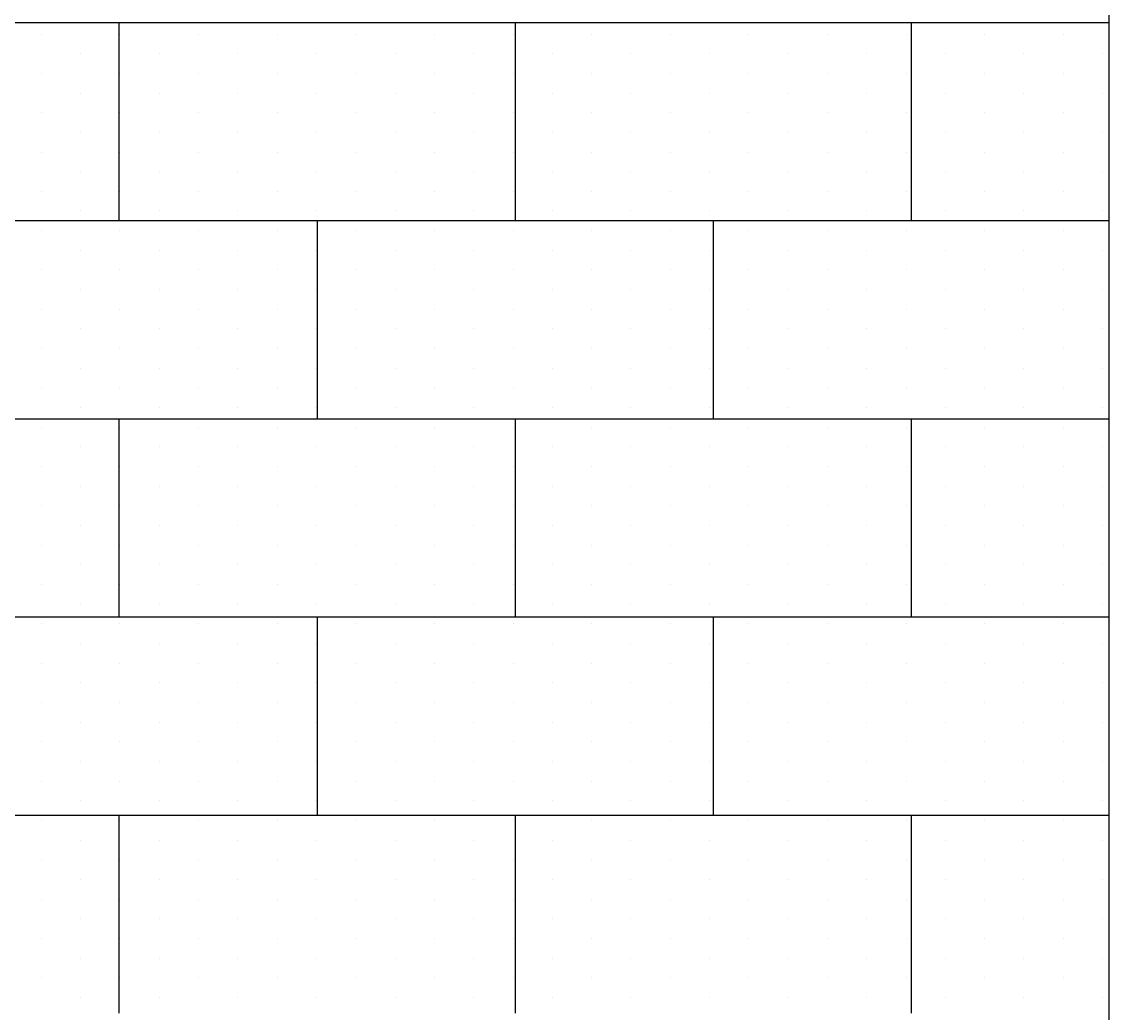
# Paper-space layout 'A000' of a CAD drawing. Header units: millimetres. Extents: x 0 to 841, y 0 to 594.
# Drawn here: x 514.33 to 536.29, y 114.9 to 134.91 of the extents above; entities that cross this region are included whole.
import ezdxf

# ---------------------------------------------------------------- set-up
doc = ezdxf.new("R2010")
doc.units = ezdxf.units.MM
doc.header["$MEASUREMENT"] = 0
doc.layers.add('A-ELEV-MBE1', color=7, linetype='Continuous', lineweight=25)
doc.layers.add('A-ELEV-PATT', color=8, linetype='Continuous', lineweight=13)

psp = doc.layouts.new('A000')

# ---------------------------------------------------------------- linework, layer by layer
at = {"layer": 'A-ELEV-MBE1'}
for p, q in [((536.293, 86.896), (536.293, 142.896)), ((492.293, 134.896), (536.293, 134.896)), ((516.293, 134.896), (516.293, 130.896)), ((524.293, 134.896), (524.293, 130.896)), ((532.293, 134.896), (532.293, 130.896)), ((495.293, 130.896), (536.293, 130.896)), ((520.293, 130.896), (520.293, 126.896)), ((528.293, 130.896), (528.293, 126.896)), ((495.293, 126.896), (536.293, 126.896)), ((516.293, 126.896), (516.293, 122.896)), ((524.293, 126.896), (524.293, 122.896)), ((532.293, 126.896), (532.293, 122.896)), ((495.293, 122.896), (536.293, 122.896)), ((520.293, 122.896), (520.293, 118.896)), ((528.293, 122.896), (528.293, 118.896)), ((495.293, 118.896), (536.293, 118.896)), ((516.293, 118.896), (516.293, 114.896)), ((524.293, 118.896), (524.293, 114.896)), ((532.293, 118.896), (532.293, 114.896))]:
    psp.add_line(p, q, dxfattribs=at)
at = {"layer": 'A-ELEV-PATT', "linetype": 'Continuous'}
for p, q in [((514.727, 134.661), (514.727, 134.661)), ((516.314, 134.661), (516.314, 134.661)), ((517.902, 134.661), (517.902, 134.661)), ((519.489, 134.661), (519.489, 134.661)), ((521.077, 134.661), (521.077, 134.661)), ((522.664, 134.661), (522.664, 134.661)), ((524.252, 134.661), (524.252, 134.661)), ((525.839, 134.661), (525.839, 134.661)), ((527.427, 134.661), (527.427, 134.661)), ((529.014, 134.661), (529.014, 134.661)), ((530.602, 134.661), (530.602, 134.661)), ((532.189, 134.661), (532.189, 134.661)), ((533.777, 134.661), (533.777, 134.661)), ((535.364, 134.661), (535.364, 134.661)), ((515.521, 134.264), (515.521, 134.264)), ((517.108, 134.264), (517.108, 134.264)), ((518.696, 134.264), (518.696, 134.264)), ((520.283, 134.264), (520.283, 134.264)), ((521.871, 134.264), (521.871, 134.264)), ((523.458, 134.264), (523.458, 134.264)), ((525.046, 134.264), (525.046, 134.264)), ((526.633, 134.264), (526.633, 134.264)), ((528.221, 134.264), (528.221, 134.264)), ((529.808, 134.264), (529.808, 134.264)), ((531.396, 134.264), (531.396, 134.264)), ((532.983, 134.264), (532.983, 134.264)), ((534.571, 134.264), (534.571, 134.264)), ((536.158, 134.264), (536.158, 134.264)), ((514.727, 133.867), (514.727, 133.867)), ((516.314, 133.867), (516.314, 133.867)), ((517.902, 133.867), (517.902, 133.867)), ((519.489, 133.867), (519.489, 133.867)), ((521.077, 133.867), (521.077, 133.867)), ((522.664, 133.867), (522.664, 133.867)), ((524.252, 133.867), (524.252, 133.867)), ((525.839, 133.867), (525.839, 133.867)), ((527.427, 133.867), (527.427, 133.867)), ((529.014, 133.867), (529.014, 133.867)), ((530.602, 133.867), (530.602, 133.867)), ((532.189, 133.867), (532.189, 133.867)), ((533.777, 133.867), (533.777, 133.867)), ((535.364, 133.867), (535.364, 133.867)), ((515.521, 133.47), (515.521, 133.47)), ((517.108, 133.47), (517.108, 133.47)), ((518.696, 133.47), (518.696, 133.47)), ((520.283, 133.47), (520.283, 133.47)), ((521.871, 133.47), (521.871, 133.47)), ((523.458, 133.47), (523.458, 133.47)), ((525.046, 133.47), (525.046, 133.47)), ((526.633, 133.47), (526.633, 133.47)), ((528.221, 133.47), (528.221, 133.47)), ((529.808, 133.47), (529.808, 133.47)), ((531.396, 133.47), (531.396, 133.47)), ((532.983, 133.47), (532.983, 133.47)), ((534.571, 133.47), (534.571, 133.47)), ((536.158, 133.47), (536.158, 133.47)), ((514.727, 133.073), (514.727, 133.073)), ((516.314, 133.073), (516.314, 133.073)), ((517.902, 133.073), (517.902, 133.073)), ((519.489, 133.073), (519.489, 133.073)), ((521.077, 133.073), (521.077, 133.073)), ((522.664, 133.073), (522.664, 133.073)), ((524.252, 133.073), (524.252, 133.073)), ((525.839, 133.073), (525.839, 133.073)), ((527.427, 133.073), (527.427, 133.073)), ((529.014, 133.073), (529.014, 133.073)), ((530.602, 133.073), (530.602, 133.073)), ((532.189, 133.073), (532.189, 133.073)), ((533.777, 133.073), (533.777, 133.073)), ((535.364, 133.073), (535.364, 133.073)), ((515.521, 132.676), (515.521, 132.676)), ((517.108, 132.676), (517.108, 132.676)), ((518.696, 132.676), (518.696, 132.676)), ((520.283, 132.676), (520.283, 132.676)), ((521.871, 132.676), (521.871, 132.676)), ((523.458, 132.676), (523.458, 132.676)), ((525.046, 132.676), (525.046, 132.676)), ((526.633, 132.676), (526.633, 132.676)), ((528.221, 132.676), (528.221, 132.676)), ((529.808, 132.676), (529.808, 132.676)), ((531.396, 132.676), (531.396, 132.676)), ((532.983, 132.676), (532.983, 132.676)), ((534.571, 132.676), (534.571, 132.676)), ((536.158, 132.676), (536.158, 132.676)), ((514.727, 132.279), (514.727, 132.279)), ((516.314, 132.279), (516.314, 132.279)), ((517.902, 132.279), (517.902, 132.279)), ((519.489, 132.279), (519.489, 132.279)), ((521.077, 132.279), (521.077, 132.279)), ((522.664, 132.279), (522.664, 132.279)), ((524.252, 132.279), (524.252, 132.279)), ((525.839, 132.279), (525.839, 132.279)), ((527.427, 132.279), (527.427, 132.279)), ((529.014, 132.279), (529.014, 132.279)), ((530.602, 132.279), (530.602, 132.279)), ((532.189, 132.279), (532.189, 132.279)), ((533.777, 132.279), (533.777, 132.279)), ((535.364, 132.279), (535.364, 132.279)), ((515.521, 131.883), (515.521, 131.883)), ((517.108, 131.883), (517.108, 131.883)), ((518.696, 131.883), (518.696, 131.883)), ((520.283, 131.883), (520.283, 131.883)), ((521.871, 131.883), (521.871, 131.883)), ((523.458, 131.883), (523.458, 131.883)), ((525.046, 131.883), (525.046, 131.883)), ((526.633, 131.883), (526.633, 131.883)), ((528.221, 131.883), (528.221, 131.883)), ((529.808, 131.883), (529.808, 131.883)), ((531.396, 131.883), (531.396, 131.883)), ((532.983, 131.883), (532.983, 131.883)), ((534.571, 131.883), (534.571, 131.883)), ((536.158, 131.883), (536.158, 131.883)), ((514.727, 131.486), (514.727, 131.486)), ((516.314, 131.486), (516.314, 131.486)), ((517.902, 131.486), (517.902, 131.486)), ((519.489, 131.486), (519.489, 131.486)), ((521.077, 131.486), (521.077, 131.486)), ((522.664, 131.486), (522.664, 131.486)), ((524.252, 131.486), (524.252, 131.486)), ((525.839, 131.486), (525.839, 131.486)), ((527.427, 131.486), (527.427, 131.486)), ((529.014, 131.486), (529.014, 131.486)), ((530.602, 131.486), (530.602, 131.486)), ((532.189, 131.486), (532.189, 131.486)), ((533.777, 131.486), (533.777, 131.486)), ((535.364, 131.486), (535.364, 131.486)), ((515.521, 131.089), (515.521, 131.089)), ((517.108, 131.089), (517.108, 131.089)), ((518.696, 131.089), (518.696, 131.089)), ((520.283, 131.089), (520.283, 131.089)), ((521.871, 131.089), (521.871, 131.089)), ((523.458, 131.089), (523.458, 131.089)), ((525.046, 131.089), (525.046, 131.089)), ((526.633, 131.089), (526.633, 131.089)), ((528.221, 131.089), (528.221, 131.089)), ((529.808, 131.089), (529.808, 131.089)), ((531.396, 131.089), (531.396, 131.089)), ((532.983, 131.089), (532.983, 131.089)), ((534.571, 131.089), (534.571, 131.089)), ((536.158, 131.089), (536.158, 131.089)), ((514.727, 130.692), (514.727, 130.692)), ((516.314, 130.692), (516.314, 130.692)), ((517.902, 130.692), (517.902, 130.692)), ((519.489, 130.692), (519.489, 130.692)), ((521.077, 130.692), (521.077, 130.692)), ((522.664, 130.692), (522.664, 130.692)), ((524.252, 130.692), (524.252, 130.692)), ((525.839, 130.692), (525.839, 130.692)), ((527.427, 130.692), (527.427, 130.692)), ((529.014, 130.692), (529.014, 130.692)), ((530.602, 130.692), (530.602, 130.692)), ((532.189, 130.692), (532.189, 130.692)), ((533.777, 130.692), (533.777, 130.692)), ((535.364, 130.692), (535.364, 130.692)), ((515.521, 130.295), (515.521, 130.295)), ((517.108, 130.295), (517.108, 130.295)), ((518.696, 130.295), (518.696, 130.295)), ((520.283, 130.295), (520.283, 130.295)), ((521.871, 130.295), (521.871, 130.295)), ((523.458, 130.295), (523.458, 130.295)), ((525.046, 130.295), (525.046, 130.295)), ((526.633, 130.295), (526.633, 130.295)), ((528.221, 130.295), (528.221, 130.295)), ((529.808, 130.295), (529.808, 130.295)), ((531.396, 130.295), (531.396, 130.295)), ((532.983, 130.295), (532.983, 130.295)), ((534.571, 130.295), (534.571, 130.295)), ((536.158, 130.295), (536.158, 130.295)), ((514.727, 129.898), (514.727, 129.898)), ((516.314, 129.898), (516.314, 129.898)), ((517.902, 129.898), (517.902, 129.898)), ((519.489, 129.898), (519.489, 129.898)), ((521.077, 129.898), (521.077, 129.898)), ((522.664, 129.898), (522.664, 129.898)), ((524.252, 129.898), (524.252, 129.898)), ((525.839, 129.898), (525.839, 129.898)), ((527.427, 129.898), (527.427, 129.898)), ((529.014, 129.898), (529.014, 129.898)), ((530.602, 129.898), (530.602, 129.898)), ((532.189, 129.898), (532.189, 129.898)), ((533.777, 129.898), (533.777, 129.898)), ((535.364, 129.898), (535.364, 129.898)), ((515.521, 129.501), (515.521, 129.501)), ((517.108, 129.501), (517.108, 129.501)), ((518.696, 129.501), (518.696, 129.501)), ((520.283, 129.501), (520.283, 129.501)), ((521.871, 129.501), (521.871, 129.501)), ((523.458, 129.501), (523.458, 129.501)), ((525.046, 129.501), (525.046, 129.501)), ((526.633, 129.501), (526.633, 129.501)), ((528.221, 129.501), (528.221, 129.501)), ((529.808, 129.501), (529.808, 129.501)), ((531.396, 129.501), (531.396, 129.501)), ((532.983, 129.501), (532.983, 129.501)), ((534.571, 129.501), (534.571, 129.501)), ((536.158, 129.501), (536.158, 129.501)), ((514.727, 129.104), (514.727, 129.104)), ((516.314, 129.104), (516.314, 129.104)), ((517.902, 129.104), (517.902, 129.104)), ((519.489, 129.104), (519.489, 129.104)), ((521.077, 129.104), (521.077, 129.104)), ((522.664, 129.104), (522.664, 129.104)), ((524.252, 129.104), (524.252, 129.104)), ((525.839, 129.104), (525.839, 129.104)), ((527.427, 129.104), (527.427, 129.104)), ((529.014, 129.104), (529.014, 129.104)), ((530.602, 129.104), (530.602, 129.104)), ((532.189, 129.104), (532.189, 129.104)), ((533.777, 129.104), (533.777, 129.104)), ((535.364, 129.104), (535.364, 129.104)), ((515.521, 128.708), (515.521, 128.708)), ((517.108, 128.708), (517.108, 128.708)), ((518.696, 128.708), (518.696, 128.708)), ((520.283, 128.708), (520.283, 128.708)), ((521.871, 128.708), (521.871, 128.708)), ((523.458, 128.708), (523.458, 128.708)), ((525.046, 128.708), (525.046, 128.708)), ((526.633, 128.708), (526.633, 128.708)), ((528.221, 128.708), (528.221, 128.708)), ((529.808, 128.708), (529.808, 128.708)), ((531.396, 128.708), (531.396, 128.708)), ((532.983, 128.708), (532.983, 128.708)), ((534.571, 128.708), (534.571, 128.708)), ((536.158, 128.708), (536.158, 128.708)), ((514.727, 128.311), (514.727, 128.311)), ((516.314, 128.311), (516.314, 128.311)), ((517.902, 128.311), (517.902, 128.311)), ((519.489, 128.311), (519.489, 128.311)), ((521.077, 128.311), (521.077, 128.311)), ((522.664, 128.311), (522.664, 128.311)), ((524.252, 128.311), (524.252, 128.311)), ((525.839, 128.311), (525.839, 128.311)), ((527.427, 128.311), (527.427, 128.311)), ((529.014, 128.311), (529.014, 128.311)), ((530.602, 128.311), (530.602, 128.311)), ((532.189, 128.311), (532.189, 128.311)), ((533.777, 128.311), (533.777, 128.311)), ((535.364, 128.311), (535.364, 128.311)), ((515.521, 127.914), (515.521, 127.914)), ((517.108, 127.914), (517.108, 127.914)), ((518.696, 127.914), (518.696, 127.914)), ((520.283, 127.914), (520.283, 127.914)), ((521.871, 127.914), (521.871, 127.914)), ((523.458, 127.914), (523.458, 127.914)), ((525.046, 127.914), (525.046, 127.914)), ((526.633, 127.914), (526.633, 127.914)), ((528.221, 127.914), (528.221, 127.914)), ((529.808, 127.914), (529.808, 127.914)), ((531.396, 127.914), (531.396, 127.914)), ((532.983, 127.914), (532.983, 127.914)), ((534.571, 127.914), (534.571, 127.914)), ((536.158, 127.914), (536.158, 127.914)), ((514.727, 127.517), (514.727, 127.517)), ((516.314, 127.517), (516.314, 127.517)), ((517.902, 127.517), (517.902, 127.517)), ((519.489, 127.517), (519.489, 127.517)), ((521.077, 127.517), (521.077, 127.517)), ((522.664, 127.517), (522.664, 127.517)), ((524.252, 127.517), (524.252, 127.517)), ((525.839, 127.517), (525.839, 127.517)), ((527.427, 127.517), (527.427, 127.517)), ((529.014, 127.517), (529.014, 127.517)), ((530.602, 127.517), (530.602, 127.517)), ((532.189, 127.517), (532.189, 127.517)), ((533.777, 127.517), (533.777, 127.517)), ((535.364, 127.517), (535.364, 127.517)), ((515.521, 127.12), (515.521, 127.12)), ((517.108, 127.12), (517.108, 127.12)), ((518.696, 127.12), (518.696, 127.12)), ((520.283, 127.12), (520.283, 127.12)), ((521.871, 127.12), (521.871, 127.12)), ((523.458, 127.12), (523.458, 127.12)), ((525.046, 127.12), (525.046, 127.12)), ((526.633, 127.12), (526.633, 127.12)), ((528.221, 127.12), (528.221, 127.12)), ((529.808, 127.12), (529.808, 127.12)), ((531.396, 127.12), (531.396, 127.12)), ((532.983, 127.12), (532.983, 127.12)), ((534.571, 127.12), (534.571, 127.12)), ((536.158, 127.12), (536.158, 127.12)), ((514.727, 126.723), (514.727, 126.723)), ((516.314, 126.723), (516.314, 126.723)), ((517.902, 126.723), (517.902, 126.723)), ((519.489, 126.723), (519.489, 126.723)), ((521.077, 126.723), (521.077, 126.723)), ((522.664, 126.723), (522.664, 126.723)), ((524.252, 126.723), (524.252, 126.723)), ((525.839, 126.723), (525.839, 126.723)), ((527.427, 126.723), (527.427, 126.723)), ((529.014, 126.723), (529.014, 126.723)), ((530.602, 126.723), (530.602, 126.723)), ((532.189, 126.723), (532.189, 126.723)), ((533.777, 126.723), (533.777, 126.723)), ((535.364, 126.723), (535.364, 126.723)), ((515.521, 126.326), (515.521, 126.326)), ((517.108, 126.326), (517.108, 126.326)), ((518.696, 126.326), (518.696, 126.326)), ((520.283, 126.326), (520.283, 126.326)), ((521.871, 126.326), (521.871, 126.326)), ((523.458, 126.326), (523.458, 126.326)), ((525.046, 126.326), (525.046, 126.326)), ((526.633, 126.326), (526.633, 126.326)), ((528.221, 126.326), (528.221, 126.326)), ((529.808, 126.326), (529.808, 126.326)), ((531.396, 126.326), (531.396, 126.326)), ((532.983, 126.326), (532.983, 126.326)), ((534.571, 126.326), (534.571, 126.326)), ((536.158, 126.326), (536.158, 126.326)), ((514.727, 125.929), (514.727, 125.929)), ((516.314, 125.929), (516.314, 125.929)), ((517.902, 125.929), (517.902, 125.929)), ((519.489, 125.929), (519.489, 125.929)), ((521.077, 125.929), (521.077, 125.929)), ((522.664, 125.929), (522.664, 125.929)), ((524.252, 125.929), (524.252, 125.929)), ((525.839, 125.929), (525.839, 125.929)), ((527.427, 125.929), (527.427, 125.929)), ((529.014, 125.929), (529.014, 125.929)), ((530.602, 125.929), (530.602, 125.929)), ((532.189, 125.929), (532.189, 125.929)), ((533.777, 125.929), (533.777, 125.929)), ((535.364, 125.929), (535.364, 125.929)), ((515.521, 125.533), (515.521, 125.533)), ((517.108, 125.533), (517.108, 125.533)), ((518.696, 125.533), (518.696, 125.533)), ((520.283, 125.533), (520.283, 125.533)), ((521.871, 125.533), (521.871, 125.533)), ((523.458, 125.533), (523.458, 125.533)), ((525.046, 125.533), (525.046, 125.533)), ((526.633, 125.533), (526.633, 125.533)), ((528.221, 125.533), (528.221, 125.533)), ((529.808, 125.533), (529.808, 125.533)), ((531.396, 125.533), (531.396, 125.533)), ((532.983, 125.533), (532.983, 125.533)), ((534.571, 125.533), (534.571, 125.533)), ((536.158, 125.533), (536.158, 125.533)), ((514.727, 125.136), (514.727, 125.136)), ((516.314, 125.136), (516.314, 125.136)), ((517.902, 125.136), (517.902, 125.136)), ((519.489, 125.136), (519.489, 125.136)), ((521.077, 125.136), (521.077, 125.136)), ((522.664, 125.136), (522.664, 125.136)), ((524.252, 125.136), (524.252, 125.136)), ((525.839, 125.136), (525.839, 125.136)), ((527.427, 125.136), (527.427, 125.136)), ((529.014, 125.136), (529.014, 125.136)), ((530.602, 125.136), (530.602, 125.136)), ((532.189, 125.136), (532.189, 125.136)), ((533.777, 125.136), (533.777, 125.136)), ((535.364, 125.136), (535.364, 125.136)), ((515.521, 124.739), (515.521, 124.739)), ((517.108, 124.739), (517.108, 124.739)), ((518.696, 124.739), (518.696, 124.739)), ((520.283, 124.739), (520.283, 124.739)), ((521.871, 124.739), (521.871, 124.739)), ((523.458, 124.739), (523.458, 124.739)), ((525.046, 124.739), (525.046, 124.739)), ((526.633, 124.739), (526.633, 124.739)), ((528.221, 124.739), (528.221, 124.739)), ((529.808, 124.739), (529.808, 124.739)), ((531.396, 124.739), (531.396, 124.739)), ((532.983, 124.739), (532.983, 124.739)), ((534.571, 124.739), (534.571, 124.739)), ((536.158, 124.739), (536.158, 124.739)), ((514.727, 124.342), (514.727, 124.342)), ((516.314, 124.342), (516.314, 124.342)), ((517.902, 124.342), (517.902, 124.342)), ((519.489, 124.342), (519.489, 124.342)), ((521.077, 124.342), (521.077, 124.342)), ((522.664, 124.342), (522.664, 124.342)), ((524.252, 124.342), (524.252, 124.342)), ((525.839, 124.342), (525.839, 124.342)), ((527.427, 124.342), (527.427, 124.342)), ((529.014, 124.342), (529.014, 124.342)), ((530.602, 124.342), (530.602, 124.342)), ((532.189, 124.342), (532.189, 124.342)), ((533.777, 124.342), (533.777, 124.342)), ((535.364, 124.342), (535.364, 124.342)), ((515.521, 123.945), (515.521, 123.945)), ((517.108, 123.945), (517.108, 123.945)), ((518.696, 123.945), (518.696, 123.945)), ((520.283, 123.945), (520.283, 123.945)), ((521.871, 123.945), (521.871, 123.945)), ((523.458, 123.945), (523.458, 123.945)), ((525.046, 123.945), (525.046, 123.945)), ((526.633, 123.945), (526.633, 123.945)), ((528.221, 123.945), (528.221, 123.945)), ((529.808, 123.945), (529.808, 123.945)), ((531.396, 123.945), (531.396, 123.945)), ((532.983, 123.945), (532.983, 123.945)), ((534.571, 123.945), (534.571, 123.945)), ((536.158, 123.945), (536.158, 123.945)), ((514.727, 123.548), (514.727, 123.548)), ((516.314, 123.548), (516.314, 123.548)), ((517.902, 123.548), (517.902, 123.548)), ((519.489, 123.548), (519.489, 123.548)), ((521.077, 123.548), (521.077, 123.548)), ((522.664, 123.548), (522.664, 123.548)), ((524.252, 123.548), (524.252, 123.548)), ((525.839, 123.548), (525.839, 123.548)), ((527.427, 123.548), (527.427, 123.548)), ((529.014, 123.548), (529.014, 123.548)), ((530.602, 123.548), (530.602, 123.548)), ((532.189, 123.548), (532.189, 123.548)), ((533.777, 123.548), (533.777, 123.548)), ((535.364, 123.548), (535.364, 123.548)), ((515.521, 123.151), (515.521, 123.151)), ((517.108, 123.151), (517.108, 123.151)), ((518.696, 123.151), (518.696, 123.151)), ((520.283, 123.151), (520.283, 123.151)), ((521.871, 123.151), (521.871, 123.151)), ((523.458, 123.151), (523.458, 123.151)), ((525.046, 123.151), (525.046, 123.151)), ((526.633, 123.151), (526.633, 123.151)), ((528.221, 123.151), (528.221, 123.151)), ((529.808, 123.151), (529.808, 123.151)), ((531.396, 123.151), (531.396, 123.151)), ((532.983, 123.151), (532.983, 123.151)), ((534.571, 123.151), (534.571, 123.151)), ((536.158, 123.151), (536.158, 123.151)), ((514.727, 122.754), (514.727, 122.754)), ((516.314, 122.754), (516.314, 122.754)), ((517.902, 122.754), (517.902, 122.754)), ((519.489, 122.754), (519.489, 122.754)), ((521.077, 122.754), (521.077, 122.754)), ((522.664, 122.754), (522.664, 122.754)), ((524.252, 122.754), (524.252, 122.754)), ((525.839, 122.754), (525.839, 122.754)), ((527.427, 122.754), (527.427, 122.754)), ((529.014, 122.754), (529.014, 122.754)), ((530.602, 122.754), (530.602, 122.754)), ((532.189, 122.754), (532.189, 122.754)), ((533.777, 122.754), (533.777, 122.754)), ((535.364, 122.754), (535.364, 122.754)), ((515.521, 122.358), (515.521, 122.358)), ((517.108, 122.358), (517.108, 122.358)), ((518.696, 122.358), (518.696, 122.358)), ((520.283, 122.358), (520.283, 122.358)), ((521.871, 122.358), (521.871, 122.358)), ((523.458, 122.358), (523.458, 122.358)), ((525.046, 122.358), (525.046, 122.358)), ((526.633, 122.358), (526.633, 122.358)), ((528.221, 122.358), (528.221, 122.358)), ((529.808, 122.358), (529.808, 122.358)), ((531.396, 122.358), (531.396, 122.358)), ((532.983, 122.358), (532.983, 122.358)), ((534.571, 122.358), (534.571, 122.358)), ((536.158, 122.358), (536.158, 122.358)), ((514.727, 121.961), (514.727, 121.961)), ((516.314, 121.961), (516.314, 121.961)), ((517.902, 121.961), (517.902, 121.961)), ((519.489, 121.961), (519.489, 121.961)), ((521.077, 121.961), (521.077, 121.961)), ((522.664, 121.961), (522.664, 121.961)), ((524.252, 121.961), (524.252, 121.961)), ((525.839, 121.961), (525.839, 121.961)), ((527.427, 121.961), (527.427, 121.961)), ((529.014, 121.961), (529.014, 121.961)), ((530.602, 121.961), (530.602, 121.961)), ((532.189, 121.961), (532.189, 121.961)), ((533.777, 121.961), (533.777, 121.961)), ((535.364, 121.961), (535.364, 121.961)), ((515.521, 121.564), (515.521, 121.564)), ((517.108, 121.564), (517.108, 121.564)), ((518.696, 121.564), (518.696, 121.564)), ((520.283, 121.564), (520.283, 121.564)), ((521.871, 121.564), (521.871, 121.564)), ((523.458, 121.564), (523.458, 121.564)), ((525.046, 121.564), (525.046, 121.564)), ((526.633, 121.564), (526.633, 121.564)), ((528.221, 121.564), (528.221, 121.564)), ((529.808, 121.564), (529.808, 121.564)), ((531.396, 121.564), (531.396, 121.564)), ((532.983, 121.564), (532.983, 121.564)), ((534.571, 121.564), (534.571, 121.564)), ((536.158, 121.564), (536.158, 121.564)), ((514.727, 121.167), (514.727, 121.167)), ((516.314, 121.167), (516.314, 121.167)), ((517.902, 121.167), (517.902, 121.167)), ((519.489, 121.167), (519.489, 121.167)), ((521.077, 121.167), (521.077, 121.167)), ((522.664, 121.167), (522.664, 121.167)), ((524.252, 121.167), (524.252, 121.167)), ((525.839, 121.167), (525.839, 121.167)), ((527.427, 121.167), (527.427, 121.167)), ((529.014, 121.167), (529.014, 121.167)), ((530.602, 121.167), (530.602, 121.167)), ((532.189, 121.167), (532.189, 121.167)), ((533.777, 121.167), (533.777, 121.167)), ((535.364, 121.167), (535.364, 121.167)), ((515.521, 120.77), (515.521, 120.77)), ((517.108, 120.77), (517.108, 120.77)), ((518.696, 120.77), (518.696, 120.77)), ((520.283, 120.77), (520.283, 120.77)), ((521.871, 120.77), (521.871, 120.77)), ((523.458, 120.77), (523.458, 120.77)), ((525.046, 120.77), (525.046, 120.77)), ((526.633, 120.77), (526.633, 120.77)), ((528.221, 120.77), (528.221, 120.77)), ((529.808, 120.77), (529.808, 120.77)), ((531.396, 120.77), (531.396, 120.77)), ((532.983, 120.77), (532.983, 120.77)), ((534.571, 120.77), (534.571, 120.77)), ((536.158, 120.77), (536.158, 120.77)), ((514.727, 120.373), (514.727, 120.373)), ((516.314, 120.373), (516.314, 120.373)), ((517.902, 120.373), (517.902, 120.373)), ((519.489, 120.373), (519.489, 120.373)), ((521.077, 120.373), (521.077, 120.373)), ((522.664, 120.373), (522.664, 120.373)), ((524.252, 120.373), (524.252, 120.373)), ((525.839, 120.373), (525.839, 120.373)), ((527.427, 120.373), (527.427, 120.373)), ((529.014, 120.373), (529.014, 120.373)), ((530.602, 120.373), (530.602, 120.373)), ((532.189, 120.373), (532.189, 120.373)), ((533.777, 120.373), (533.777, 120.373)), ((535.364, 120.373), (535.364, 120.373)), ((515.521, 119.976), (515.521, 119.976)), ((517.108, 119.976), (517.108, 119.976)), ((518.696, 119.976), (518.696, 119.976)), ((520.283, 119.976), (520.283, 119.976)), ((521.871, 119.976), (521.871, 119.976)), ((523.458, 119.976), (523.458, 119.976)), ((525.046, 119.976), (525.046, 119.976)), ((526.633, 119.976), (526.633, 119.976)), ((528.221, 119.976), (528.221, 119.976)), ((529.808, 119.976), (529.808, 119.976)), ((531.396, 119.976), (531.396, 119.976)), ((532.983, 119.976), (532.983, 119.976)), ((534.571, 119.976), (534.571, 119.976)), ((536.158, 119.976), (536.158, 119.976)), ((514.727, 119.579), (514.727, 119.579)), ((516.314, 119.579), (516.314, 119.579)), ((517.902, 119.579), (517.902, 119.579)), ((519.489, 119.579), (519.489, 119.579)), ((521.077, 119.579), (521.077, 119.579)), ((522.664, 119.579), (522.664, 119.579)), ((524.252, 119.579), (524.252, 119.579)), ((525.839, 119.579), (525.839, 119.579)), ((527.427, 119.579), (527.427, 119.579)), ((529.014, 119.579), (529.014, 119.579)), ((530.602, 119.579), (530.602, 119.579)), ((532.189, 119.579), (532.189, 119.579)), ((533.777, 119.579), (533.777, 119.579)), ((535.364, 119.579), (535.364, 119.579)), ((515.521, 119.183), (515.521, 119.183)), ((517.108, 119.183), (517.108, 119.183)), ((518.696, 119.183), (518.696, 119.183)), ((520.283, 119.183), (520.283, 119.183)), ((521.871, 119.183), (521.871, 119.183)), ((523.458, 119.183), (523.458, 119.183)), ((525.046, 119.183), (525.046, 119.183)), ((526.633, 119.183), (526.633, 119.183)), ((528.221, 119.183), (528.221, 119.183)), ((529.808, 119.183), (529.808, 119.183)), ((531.396, 119.183), (531.396, 119.183)), ((532.983, 119.183), (532.983, 119.183)), ((534.571, 119.183), (534.571, 119.183)), ((536.158, 119.183), (536.158, 119.183)), ((514.727, 118.786), (514.727, 118.786)), ((516.314, 118.786), (516.314, 118.786)), ((517.902, 118.786), (517.902, 118.786)), ((519.489, 118.786), (519.489, 118.786)), ((521.077, 118.786), (521.077, 118.786)), ((522.664, 118.786), (522.664, 118.786)), ((524.252, 118.786), (524.252, 118.786)), ((525.839, 118.786), (525.839, 118.786)), ((527.427, 118.786), (527.427, 118.786)), ((529.014, 118.786), (529.014, 118.786)), ((530.602, 118.786), (530.602, 118.786)), ((532.189, 118.786), (532.189, 118.786)), ((533.777, 118.786), (533.777, 118.786)), ((535.364, 118.786), (535.364, 118.786)), ((515.521, 118.389), (515.521, 118.389)), ((517.108, 118.389), (517.108, 118.389)), ((518.696, 118.389), (518.696, 118.389)), ((520.283, 118.389), (520.283, 118.389)), ((521.871, 118.389), (521.871, 118.389)), ((523.458, 118.389), (523.458, 118.389)), ((525.046, 118.389), (525.046, 118.389)), ((526.633, 118.389), (526.633, 118.389)), ((528.221, 118.389), (528.221, 118.389)), ((529.808, 118.389), (529.808, 118.389)), ((531.396, 118.389), (531.396, 118.389)), ((532.983, 118.389), (532.983, 118.389)), ((534.571, 118.389), (534.571, 118.389)), ((536.158, 118.389), (536.158, 118.389)), ((514.727, 117.992), (514.727, 117.992)), ((516.314, 117.992), (516.314, 117.992)), ((517.902, 117.992), (517.902, 117.992)), ((519.489, 117.992), (519.489, 117.992)), ((521.077, 117.992), (521.077, 117.992)), ((522.664, 117.992), (522.664, 117.992)), ((524.252, 117.992), (524.252, 117.992)), ((525.839, 117.992), (525.839, 117.992)), ((527.427, 117.992), (527.427, 117.992)), ((529.014, 117.992), (529.014, 117.992)), ((530.602, 117.992), (530.602, 117.992)), ((532.189, 117.992), (532.189, 117.992)), ((533.777, 117.992), (533.777, 117.992)), ((535.364, 117.992), (535.364, 117.992)), ((515.521, 117.595), (515.521, 117.595)), ((517.108, 117.595), (517.108, 117.595)), ((518.696, 117.595), (518.696, 117.595)), ((520.283, 117.595), (520.283, 117.595)), ((521.871, 117.595), (521.871, 117.595)), ((523.458, 117.595), (523.458, 117.595)), ((525.046, 117.595), (525.046, 117.595)), ((526.633, 117.595), (526.633, 117.595)), ((528.221, 117.595), (528.221, 117.595)), ((529.808, 117.595), (529.808, 117.595)), ((531.396, 117.595), (531.396, 117.595)), ((532.983, 117.595), (532.983, 117.595)), ((534.571, 117.595), (534.571, 117.595)), ((536.158, 117.595), (536.158, 117.595)), ((514.727, 117.198), (514.727, 117.198)), ((516.314, 117.198), (516.314, 117.198)), ((517.902, 117.198), (517.902, 117.198)), ((519.489, 117.198), (519.489, 117.198)), ((521.077, 117.198), (521.077, 117.198)), ((522.664, 117.198), (522.664, 117.198)), ((524.252, 117.198), (524.252, 117.198)), ((525.839, 117.198), (525.839, 117.198)), ((527.427, 117.198), (527.427, 117.198)), ((529.014, 117.198), (529.014, 117.198)), ((530.602, 117.198), (530.602, 117.198)), ((532.189, 117.198), (532.189, 117.198)), ((533.777, 117.198), (533.777, 117.198)), ((535.364, 117.198), (535.364, 117.198)), ((515.521, 116.801), (515.521, 116.801)), ((517.108, 116.801), (517.108, 116.801)), ((518.696, 116.801), (518.696, 116.801)), ((520.283, 116.801), (520.283, 116.801)), ((521.871, 116.801), (521.871, 116.801)), ((523.458, 116.801), (523.458, 116.801)), ((525.046, 116.801), (525.046, 116.801)), ((526.633, 116.801), (526.633, 116.801)), ((528.221, 116.801), (528.221, 116.801)), ((529.808, 116.801), (529.808, 116.801)), ((531.396, 116.801), (531.396, 116.801)), ((532.983, 116.801), (532.983, 116.801)), ((534.571, 116.801), (534.571, 116.801)), ((536.158, 116.801), (536.158, 116.801)), ((514.727, 116.404), (514.727, 116.404)), ((516.314, 116.404), (516.314, 116.404)), ((517.902, 116.404), (517.902, 116.404)), ((519.489, 116.404), (519.489, 116.404)), ((521.077, 116.404), (521.077, 116.404)), ((522.664, 116.404), (522.664, 116.404)), ((524.252, 116.404), (524.252, 116.404)), ((525.839, 116.404), (525.839, 116.404)), ((527.427, 116.404), (527.427, 116.404)), ((529.014, 116.404), (529.014, 116.404)), ((530.602, 116.404), (530.602, 116.404)), ((532.189, 116.404), (532.189, 116.404)), ((533.777, 116.404), (533.777, 116.404)), ((535.364, 116.404), (535.364, 116.404)), ((515.521, 116.008), (515.521, 116.008)), ((517.108, 116.008), (517.108, 116.008)), ((518.696, 116.008), (518.696, 116.008)), ((520.283, 116.008), (520.283, 116.008)), ((521.871, 116.008), (521.871, 116.008)), ((523.458, 116.008), (523.458, 116.008)), ((525.046, 116.008), (525.046, 116.008)), ((526.633, 116.008), (526.633, 116.008)), ((528.221, 116.008), (528.221, 116.008)), ((529.808, 116.008), (529.808, 116.008)), ((531.396, 116.008), (531.396, 116.008)), ((532.983, 116.008), (532.983, 116.008)), ((534.571, 116.008), (534.571, 116.008)), ((536.158, 116.008), (536.158, 116.008)), ((514.727, 115.611), (514.727, 115.611)), ((516.314, 115.611), (516.314, 115.611)), ((517.902, 115.611), (517.902, 115.611)), ((519.489, 115.611), (519.489, 115.611)), ((521.077, 115.611), (521.077, 115.611)), ((522.664, 115.611), (522.664, 115.611)), ((524.252, 115.611), (524.252, 115.611)), ((525.839, 115.611), (525.839, 115.611)), ((527.427, 115.611), (527.427, 115.611)), ((529.014, 115.611), (529.014, 115.611)), ((530.602, 115.611), (530.602, 115.611)), ((532.189, 115.611), (532.189, 115.611)), ((533.777, 115.611), (533.777, 115.611)), ((535.364, 115.611), (535.364, 115.611)), ((515.521, 115.214), (515.521, 115.214)), ((517.108, 115.214), (517.108, 115.214)), ((518.696, 115.214), (518.696, 115.214)), ((520.283, 115.214), (520.283, 115.214)), ((521.871, 115.214), (521.871, 115.214)), ((523.458, 115.214), (523.458, 115.214)), ((525.046, 115.214), (525.046, 115.214)), ((526.633, 115.214), (526.633, 115.214)), ((528.221, 115.214), (528.221, 115.214)), ((529.808, 115.214), (529.808, 115.214)), ((531.396, 115.214), (531.396, 115.214)), ((532.983, 115.214), (532.983, 115.214)), ((534.571, 115.214), (534.571, 115.214)), ((536.158, 115.214), (536.158, 115.214))]:
    psp.add_line(p, q, dxfattribs=at)

doc.saveas('drawing.dxf')
